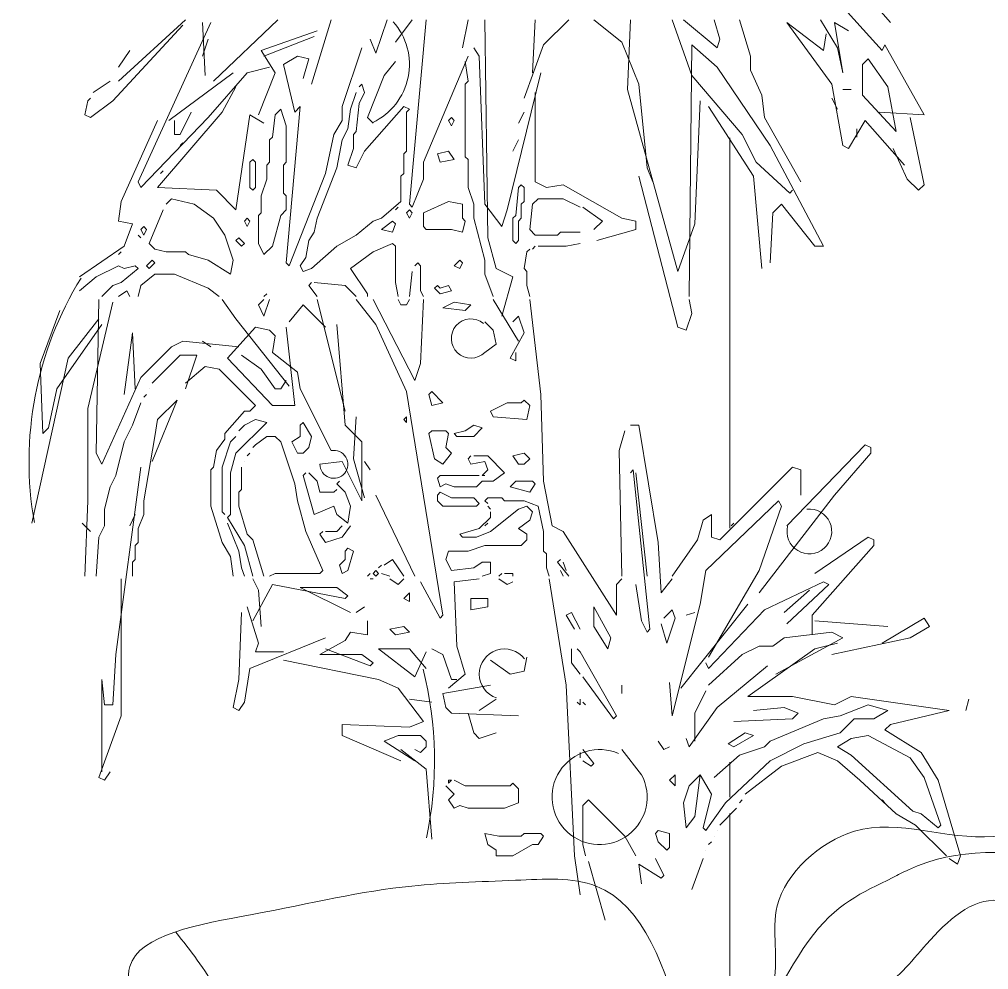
# Model space of a CAD drawing. Header units: metres. Extents: x -2 to 3328848, y -2 to 2725060.
# Drawn here: x 1663893.51 to 1663899.67, y 1363167.64 to 1363173.68 of the extents above; entities that cross this region are included whole.
import ezdxf

# ---------------------------------------------------------------- set-up
doc = ezdxf.new("R2010")
doc.units = ezdxf.units.M
doc.layers.get('0').update_dxf_attribs({"color": 253, "lineweight": 0})
doc.layers.add('8', color=253, linetype='Continuous', lineweight=0)
doc.layers.add('CYAN', color=253, linetype='Continuous', lineweight=0)

# ---------------------------------------------------------------- blocks, each defined once
blk = doc.blocks.new('A$C16C20323')
at = {"layer": '8'}
h = blk.add_hatch(dxfattribs=at)
h.set_pattern_fill('SWAMP', color=256, scale=10, angle=-25.01693, style=0)
h.set_pattern_definition([(205.017, (2187.62, -9811.43), (-208.1075, 145.6265), [31.75, -222.25]), (115.0169, (2173.24, -9818.15), (22.063, 253.0396), [15.875, -424.066]), (115.0169, (2169.64, -9819.83), (22.063, 253.0396), [12.7, -427.241]), (115.0169, (2176.83, -9816.47), (22.063, 253.0396), [12.7, -427.241]), (145.017, (2166.04, -9821.5), (22.0625, 253.0396), [10.16, -243.84]), (85.017, (2180.43, -9814.8), (230.17, 107.413), [10.16, -243.84])])
edge = h.paths.add_edge_path()
edge.add_spline(control_points=[(3949.4, 685.54), (3946.28, 686.68), (3943.15, 687.85), (3940.03, 689.03)], knot_values=[186.426901, 186.426901, 186.426901, 186.426901, 196.025939, 196.025939, 196.025939, 196.025939], degree=3, periodic=0)
edge.add_spline(control_points=[(3940.03, 689.03), (3922.48, 695.67), (3894.29, 707.06), (3866.72, 715.61), (3856.23, 718.86)], knot_values=[196.025939, 196.025939, 196.025939, 196.025939, 249.99819, 283.171243, 283.171243, 283.171243, 283.171243], degree=3, periodic=0)
edge.add_line((3856.23, 718.86), (3947.28, 969.25))
edge.add_spline(control_points=[(3947.28, 969.25), (3957.41, 965), (3984.03, 953.85), (4012.95, 944.47), (4030.67, 938.28)], knot_values=[196.025939, 196.025939, 196.025939, 196.025939, 229.198992, 283.171243, 283.171243, 283.171243, 283.171243], degree=3, periodic=0)
edge.add_spline(control_points=[(4030.67, 938.28), (4033.82, 937.18), (4036.96, 936.07), (4040.09, 934.94)], knot_values=[186.426901, 186.426901, 186.426901, 186.426901, 196.025939, 196.025939, 196.025939, 196.025939], degree=3, periodic=0)
edge.add_spline(control_points=[(4040.09, 934.94), (4075.75, 922.08), (4114.33, 904.91), (4139.31, 873.55), (4142.09, 869.71)], knot_values=[62.590189, 62.590189, 62.590189, 62.590189, 171.893266, 186.426901, 186.426901, 186.426901, 186.426901], degree=3, periodic=0)
edge.add_spline(control_points=[(4142.09, 869.71), (4145.32, 865.26), (4148.34, 860.58), (4151.22, 855.76)], knot_values=[45.709957, 45.709957, 45.709957, 45.709957, 62.590189, 62.590189, 62.590189, 62.590189], degree=3, periodic=0)
edge.add_spline(control_points=[(4151.22, 855.76), (4159, 842.68), (4165.68, 828.46), (4172.36, 814.24)], knot_values=[0, 0, 0, 0, 45.709957, 45.709957, 45.709957, 45.709957], degree=3, periodic=0)
edge.add_line((4172.36, 814.24), (4128.31, 693.09))
edge.add_spline(control_points=[(4128.31, 693.09), (4104.25, 681.94), (4046.11, 655), (3984.99, 672.49), (3949.4, 685.54)], knot_values=[0, 0, 0, 0, 77.123824, 186.426901, 186.426901, 186.426901, 186.426901], degree=3, periodic=0)
h = blk.add_hatch(dxfattribs=at)
h.set_pattern_fill('SWAMP', color=256, scale=10, angle=45, style=0)
h.set_pattern_definition([(237.018, (-6698.01, 415.2), (115.3844, -226.279), [31.75, -222.25]), (327.018, (-6706.66, 401.87), (253.6557, -13.2133), [15.875, -424.066]), (327.018, (-6708.82, 398.54), (253.6557, -13.2133), [12.7, -427.241]), (327.018, (-6704.5, 405.2), (253.6557, -13.2133), [12.7, -427.241]), (297.018, (-6710.98, 395.21), (253.6557, -13.2137), [10.16, -243.84]), (357.018, (-6702.34, 408.53), (138.2713, 213.0654), [10.16, -243.84])])
edge = h.paths.add_edge_path()
edge.add_spline(control_points=[(3941.82, 705.42), (3942.52, 702.16), (3943.24, 698.91), (3943.98, 695.65)], knot_values=[186.426901, 186.426901, 186.426901, 186.426901, 196.025939, 196.025939, 196.025939, 196.025939], degree=3, periodic=0)
edge.add_spline(control_points=[(3943.98, 695.65), (3948.12, 677.36), (3955.49, 647.86), (3960.14, 619.37), (3961.91, 608.52)], knot_values=[196.025939, 196.025939, 196.025939, 196.025939, 249.99819, 283.171243, 283.171243, 283.171243, 283.171243], degree=3, periodic=0)
edge.add_line((3961.91, 608.52), (4222.5, 664))
edge.add_spline(control_points=[(4222.5, 664), (4219.7, 674.62), (4212.34, 702.54), (4207.06, 732.48), (4203.39, 750.88)], knot_values=[196.025939, 196.025939, 196.025939, 196.025939, 229.198992, 283.171243, 283.171243, 283.171243, 283.171243], degree=3, periodic=0)
edge.add_spline(control_points=[(4203.39, 750.88), (4202.73, 754.15), (4202.07, 757.42), (4201.38, 760.68)], knot_values=[186.426901, 186.426901, 186.426901, 186.426901, 196.025939, 196.025939, 196.025939, 196.025939], degree=3, periodic=0)
edge.add_spline(control_points=[(4201.38, 760.68), (4193.59, 797.77), (4181.93, 838.36), (4154.34, 867.44), (4150.92, 870.73)], knot_values=[62.590189, 62.590189, 62.590189, 62.590189, 171.893266, 186.426901, 186.426901, 186.426901, 186.426901], degree=3, periodic=0)
edge.add_spline(control_points=[(4150.92, 870.73), (4146.95, 874.54), (4142.74, 878.18), (4138.36, 881.7)], knot_values=[45.709957, 45.709957, 45.709957, 45.709957, 62.590189, 62.590189, 62.590189, 62.590189], degree=3, periodic=0)
edge.add_spline(control_points=[(4138.36, 881.7), (4126.49, 891.21), (4113.33, 899.8), (4100.18, 908.39)], knot_values=[0, 0, 0, 0, 45.709957, 45.709957, 45.709957, 45.709957], degree=3, periodic=0)
edge.add_line((4100.18, 908.39), (3974.08, 881.55))
edge.add_spline(control_points=[(3974.08, 881.55), (3959.71, 859.27), (3924.97, 805.42), (3933.83, 742.47), (3941.82, 705.42)], knot_values=[0, 0, 0, 0, 77.123824, 186.426901, 186.426901, 186.426901, 186.426901], degree=3, periodic=0)
for p, q in [((4310.2, 1569.03), (4212.06, 1460.38)), ((4206.81, 1477.9), (4241.86, 1518.21)), ((4233.09, 1472.64), (4241.86, 1477.9)), ((4241.86, 1477.9), (4236.6, 1446.36)), ((4240.1, 1462.13), (4250.62, 1479.65)), ((4271.65, 1477.9), (4243.61, 1439.35)), ((4248.87, 1460.38), (4271.65, 1477.9)), ((4301.44, 1479.65), (4294.43, 1456.87)), ((4313.71, 1467.38), (4317.21, 1479.65)), ((4336.49, 1479.65), (4315.46, 1462.13)), ((4343.5, 1479.65), (4331.23, 1444.6)), ((4369.79, 1479.65), (4371.54, 1435.84)), ((4392.57, 1479.65), (4375.04, 1465.63)), ((4424.11, 1463.88), (4408.34, 1479.65)), ((4429.37, 1479.65), (4431.12, 1446.36)), ((4459.16, 1342.96), (4460.91, 1479.65)), ((4471.43, 1479.65), (4474.93, 1462.13)), ((4497.71, 1479.65), (4508.23, 1363.99)), ((4506.48, 1479.65), (4516.99, 1465.63)), ((4529.26, 1458.62), (4522.25, 1479.65)), ((4557.3, 1479.65), (4569.57, 1439.35)), ((4590.59, 1479.65), (4630.9, 1441.1)), ((4632.65, 1477.9), (4678.22, 1378.01)), ((4637.91, 1477.9), (4636.16, 1444.6)), ((4648.43, 1479.65), (4690.48, 1441.1)), ((4693.99, 1428.83), (4650.18, 1476.15)), ((4247.11, 1470.89), (4248.87, 1460.38)), ((4566.06, 1472.64), (4601.11, 1460.38)), ((4210.31, 1463.88), (4185.78, 1420.07)), ((4212.06, 1460.38), (4210.31, 1463.88)), ((4315.46, 1462.13), (4313.71, 1467.38)), ((4331.23, 1463.88), (4315.46, 1449.86)), ((4332.98, 1306.16), (4331.23, 1463.88)), ((4375.04, 1465.63), (4364.53, 1439.35)), ((4436.38, 1430.58), (4424.11, 1463.88)), ((4532.76, 1467.38), (4529.26, 1458.62)), ((4567.81, 1469.14), (4599.36, 1456.87)), ((4634.41, 1467.38), (4637.91, 1456.87)), ((4236.6, 1446.36), (4240.1, 1462.13)), ((4464.42, 1456.87), (4467.92, 1462.13)), ((4538.02, 1462.13), (4550.29, 1425.33)), ((4601.11, 1460.38), (4592.35, 1446.36)), ((4683.47, 1460.38), (4690.48, 1449.86)), ((4208.56, 1437.59), (4220.83, 1455.12)), ((4220.83, 1455.12), (4224.33, 1451.61)), ((4224.33, 1451.61), (4224.33, 1432.34)), ((4294.43, 1456.87), (4294.43, 1448.11)), ((4460.91, 1363.99), (4464.42, 1456.87)), ((4499.47, 1390.28), (4471.43, 1456.87)), ((4473.18, 1453.37), (4471.43, 1441.1)), ((4524, 1444.6), (4516.99, 1453.37)), ((4578.33, 1456.87), (4571.32, 1455.12)), ((4571.32, 1455.12), (4574.82, 1442.85)), ((4587.09, 1451.61), (4578.33, 1456.87)), ((4580.08, 1421.82), (4587.09, 1451.61)), ((4315.46, 1449.86), (4282.16, 1400.79)), ((4294.43, 1448.11), (4287.42, 1432.34)), ((4425.86, 1446.36), (4446.89, 1360.49)), ((4592.35, 1446.36), (4602.86, 1420.07)), ((4609.87, 1446.36), (4595.85, 1449.86)), ((4634.41, 1418.32), (4609.87, 1446.36)), ((4618.63, 1446.36), (4658.94, 1416.56)), ((4243.61, 1439.35), (4236.6, 1400.79)), ((4331.23, 1444.6), (4299.69, 1407.8)), ((4364.53, 1439.35), (4359.27, 1386.77)), ((4471.43, 1441.1), (4473.18, 1439.35)), ((4473.18, 1439.35), (4473.18, 1393.78)), ((4534.52, 1418.32), (4524, 1444.6)), ((4538.02, 1439.35), (4536.27, 1434.09)), ((4539.77, 1437.59), (4538.02, 1439.35)), ((4695.74, 1441.1), (4706.26, 1434.09)), ((4203.3, 1409.55), (4208.56, 1437.59)), ((4236.6, 1435.84), (4231.34, 1435.84)), ((4371.54, 1435.84), (4339.99, 1321.93)), ((4429.37, 1434.09), (4429.37, 1378.01)), ((4536.27, 1434.09), (4539.77, 1427.08)), ((4545.03, 1423.57), (4541.53, 1434.09)), ((4625.64, 1421.82), (4616.88, 1437.59)), ((4224.33, 1432.34), (4203.3, 1409.55)), ((4243.61, 1430.58), (4240.1, 1423.57)), ((4287.42, 1432.34), (4285.67, 1418.32)), ((4329.48, 1351.72), (4325.97, 1428.83)), ((4708.01, 1418.32), (4693.99, 1428.83)), ((4709.76, 1428.83), (4708.01, 1430.58)), ((4708.01, 1430.58), (4709.76, 1428.83)), ((4709.76, 1428.83), (4711.51, 1420.07)), ((4185.78, 1420.07), (4213.82, 1421.82)), ((4320.72, 1425.33), (4292.68, 1381.51)), ((4436.38, 1421.82), (4439.88, 1414.81)), ((4511.73, 1425.33), (4508.23, 1423.57)), ((4508.23, 1423.57), (4509.98, 1421.82)), ((4509.98, 1421.82), (4509.98, 1397.29)), ((4536.27, 1397.29), (4511.73, 1425.33)), ((4539.77, 1427.08), (4541.53, 1409.55)), ((4546.78, 1411.31), (4545.03, 1423.57)), ((4550.29, 1425.33), (4550.29, 1416.56)), ((4576.58, 1425.33), (4580.08, 1421.82)), ((4585.34, 1327.19), (4576.58, 1425.33)), ((4585.34, 1413.06), (4588.84, 1423.57)), ((4588.84, 1423.57), (4592.35, 1420.07)), ((4665.95, 1374.5), (4625.64, 1421.82)), ((4651.93, 1407.8), (4644.92, 1421.82)), ((4185.78, 1376.26), (4194.54, 1418.32)), ((4222.58, 1416.56), (4198.04, 1388.52)), ((4233.09, 1399.04), (4222.58, 1416.56)), ((4285.67, 1418.32), (4262.89, 1378.01)), ((4480.19, 1416.56), (4481.94, 1418.32)), ((4481.94, 1413.06), (4480.19, 1416.56)), ((4481.94, 1418.32), (4483.69, 1416.56)), ((4483.69, 1416.56), (4481.94, 1413.06)), ((4531.01, 1414.81), (4534.52, 1418.32)), ((4550.29, 1416.56), (4555.55, 1407.8)), ((4592.35, 1420.07), (4594.1, 1406.05)), ((4599.36, 1414.81), (4608.12, 1420.07)), ((4608.12, 1420.07), (4616.88, 1360.49)), ((4676.47, 1374.5), (4634.41, 1418.32)), ((4655.44, 1416.56), (4655.44, 1407.8)), ((4665.95, 1416.56), (4688.73, 1365.74)), ((4711.51, 1420.07), (4708.01, 1418.32)), ((4227.84, 1411.31), (4227.84, 1406.05)), ((4541.53, 1409.55), (4543.28, 1407.8)), ((4550.29, 1404.3), (4546.78, 1411.31)), ((4585.34, 1390.28), (4585.34, 1413.06)), ((4299.69, 1407.8), (4290.92, 1390.28)), ((4439.88, 1404.3), (4443.39, 1397.29)), ((4543.28, 1407.8), (4543.28, 1399.04)), ((4553.79, 1386.77), (4550.29, 1404.3)), ((4555.55, 1407.8), (4560.8, 1383.27)), ((4594.1, 1406.05), (4595.85, 1404.3)), ((4595.85, 1404.3), (4595.85, 1390.28)), ((4655.44, 1407.8), (4651.93, 1407.8)), ((4205.05, 1399.04), (4196.29, 1379.76)), ((4236.6, 1400.79), (4233.09, 1399.04)), ((4282.16, 1400.79), (4248.87, 1337.7)), ((4480.19, 1392.03), (4483.69, 1397.29)), ((4483.69, 1397.29), (4490.7, 1395.53)), ((4509.98, 1397.29), (4511.73, 1395.53)), ((4541.53, 1386.77), (4536.27, 1397.29)), ((4543.28, 1399.04), (4546.78, 1388.52)), ((4651.93, 1400.79), (4650.18, 1402.54)), ((4650.18, 1402.54), (4651.93, 1400.79)), ((4473.18, 1393.78), (4471.43, 1392.03)), ((4471.43, 1392.03), (4471.43, 1374.5)), ((4488.95, 1390.28), (4480.19, 1392.03)), ((4490.7, 1395.53), (4488.95, 1390.28)), ((4511.73, 1395.53), (4511.73, 1383.27)), ((4604.61, 1390.28), (4606.37, 1392.03)), ((4606.37, 1392.03), (4608.12, 1390.28)), ((4290.92, 1390.28), (4269.9, 1371)), ((4359.27, 1386.77), (4355.77, 1378.01)), ((4499.47, 1379.76), (4499.47, 1390.28)), ((4546.78, 1388.52), (4541.53, 1386.77)), ((4566.06, 1355.23), (4553.79, 1386.77)), ((4587.09, 1388.52), (4585.34, 1390.28)), ((4587.09, 1371), (4587.09, 1388.52)), ((4595.85, 1390.28), (4597.6, 1388.52)), ((4597.6, 1388.52), (4597.6, 1379.76)), ((4604.61, 1374.5), (4604.61, 1390.28)), ((4608.12, 1390.28), (4608.12, 1374.5)), ((4664.2, 1383.27), (4662.45, 1385.02)), ((4662.45, 1385.02), (4664.2, 1383.27)), ((4196.29, 1379.76), (4189.28, 1372.75)), ((4292.68, 1381.51), (4287.42, 1323.68)), ((4364.53, 1381.51), (4339.99, 1286.88)), ((4506.48, 1362.24), (4499.47, 1379.76)), ((4511.73, 1383.27), (4513.49, 1381.51)), ((4513.49, 1381.51), (4513.49, 1365.74)), ((4560.8, 1383.27), (4583.58, 1325.44)), ((4597.6, 1379.76), (4601.11, 1369.25)), ((4189.28, 1372.75), (4185.78, 1376.26)), ((4269.9, 1371), (4268.14, 1372.75)), ((4411.84, 1376.26), (4375.04, 1355.23)), ((4422.36, 1374.5), (4411.84, 1376.26)), ((4429.37, 1378.01), (4422.36, 1374.5)), ((4436.38, 1374.5), (4438.13, 1376.26)), ((4436.38, 1365.74), (4436.38, 1374.5)), ((4438.13, 1376.26), (4439.88, 1374.5)), ((4439.88, 1374.5), (4441.64, 1356.98)), ((4471.43, 1374.5), (4467.92, 1363.99)), ((4606.37, 1372.75), (4604.61, 1374.5)), ((4608.12, 1374.5), (4606.37, 1372.75)), ((4616.88, 1360.49), (4629.15, 1372.75)), ((4629.15, 1372.75), (4665.95, 1374.5)), ((4678.22, 1378.01), (4676.47, 1374.5)), ((4411.84, 1367.49), (4401.33, 1362.24)), ((4427.62, 1367.49), (4411.84, 1367.49)), ((4431.12, 1363.99), (4427.62, 1367.49)), ((4585.34, 1369.25), (4587.09, 1371)), ((4585.34, 1360.49), (4585.34, 1369.25)), ((4601.11, 1369.25), (4601.11, 1358.73)), ((4657.19, 1367.49), (4643.17, 1363.99)), ((4660.69, 1363.99), (4657.19, 1367.49)), ((4254.12, 1337.7), (4275.15, 1363.99)), ((4275.15, 1363.99), (4280.41, 1358.73)), ((4399.58, 1362.24), (4387.31, 1353.48)), ((4431.12, 1363.99), (4432.87, 1348.22)), ((4438.13, 1363.99), (4436.38, 1365.74)), ((4438.13, 1355.23), (4438.13, 1363.99)), ((4446.89, 1360.49), (4450.4, 1349.97)), ((4450.4, 1349.97), (4460.91, 1363.99)), ((4467.92, 1363.99), (4467.92, 1355.23)), ((4474.93, 1363.99), (4483.69, 1365.74)), ((4474.93, 1355.23), (4474.93, 1363.99)), ((4483.69, 1365.74), (4499.47, 1358.73)), ((4508.23, 1363.99), (4506.48, 1362.24)), ((4506.48, 1358.73), (4508.23, 1360.49)), ((4508.23, 1360.49), (4509.98, 1358.73)), ((4513.49, 1365.74), (4525.75, 1355.23)), ((4516.99, 1360.49), (4515.24, 1362.24)), ((4515.24, 1362.24), (4516.99, 1360.49)), ((4588.84, 1356.98), (4585.34, 1360.49)), ((4643.17, 1363.99), (4630.9, 1355.23)), ((4671.21, 1339.46), (4662.45, 1360.49)), ((4688.73, 1365.74), (4690.48, 1353.48)), ((4280.41, 1358.73), (4282.16, 1327.19)), ((4375.04, 1355.23), (4366.28, 1353.48)), ((4439.88, 1353.48), (4438.13, 1355.23)), ((4441.64, 1356.98), (4443.39, 1355.23)), ((4443.39, 1355.23), (4443.39, 1341.21)), ((4467.92, 1355.23), (4460.91, 1328.94)), ((4473.18, 1353.48), (4474.93, 1355.23)), ((4499.47, 1358.73), (4499.47, 1349.97)), ((4508.23, 1355.23), (4506.48, 1358.73)), ((4509.98, 1358.73), (4508.23, 1355.23)), ((4525.75, 1355.23), (4531.01, 1353.48)), ((4567.81, 1346.47), (4566.06, 1355.23)), ((4594.1, 1337.7), (4588.84, 1356.98)), ((4601.11, 1358.73), (4602.86, 1356.98)), ((4602.86, 1356.98), (4602.86, 1339.46)), ((4608.12, 1353.48), (4609.87, 1355.23)), ((4609.87, 1355.23), (4611.62, 1353.48)), ((4630.9, 1355.23), (4623.89, 1344.71)), ((4339.99, 1321.93), (4329.48, 1351.72)), ((4366.28, 1353.48), (4366.28, 1348.22)), ((4366.28, 1348.22), (4390.81, 1341.21)), ((4387.31, 1353.48), (4392.57, 1348.22)), ((4432.87, 1348.22), (4429.37, 1344.71)), ((4439.88, 1341.21), (4439.88, 1353.48)), ((4474.93, 1346.47), (4473.18, 1353.48)), ((4481.94, 1348.22), (4474.93, 1346.47)), ((4497.71, 1348.22), (4481.94, 1348.22)), ((4499.47, 1349.97), (4497.71, 1348.22)), ((4516.99, 1351.72), (4518.74, 1353.48)), ((4518.74, 1346.47), (4516.99, 1351.72)), ((4518.74, 1353.48), (4525.75, 1348.22)), ((4525.75, 1348.22), (4518.74, 1346.47)), ((4531.01, 1353.48), (4541.53, 1344.71)), ((4609.87, 1349.97), (4608.12, 1353.48)), ((4611.62, 1353.48), (4609.87, 1349.97)), ((4672.96, 1348.22), (4674.71, 1349.97)), ((4674.71, 1344.71), (4672.96, 1348.22)), ((4674.71, 1349.97), (4676.47, 1348.22)), ((4676.47, 1348.22), (4674.71, 1344.71)), ((4690.48, 1353.48), (4681.72, 1351.72)), ((4681.72, 1351.72), (4686.98, 1337.7)), ((4413.6, 1346.47), (4401.33, 1346.47)), ((4415.35, 1344.71), (4413.6, 1346.47)), ((4429.37, 1344.71), (4415.35, 1344.71)), ((4453.9, 1323.68), (4459.16, 1342.96)), ((4541.53, 1344.71), (4553.79, 1337.7)), ((4571.32, 1341.21), (4567.81, 1346.47)), ((4611.62, 1339.46), (4615.13, 1342.96)), ((4615.13, 1342.96), (4616.88, 1341.21)), ((4623.89, 1344.71), (4618.63, 1328.94)), ((4678.22, 1344.71), (4676.47, 1342.96)), ((4676.47, 1342.96), (4678.22, 1344.71)), ((4248.87, 1337.7), (4254.12, 1337.7)), ((4410.09, 1337.7), (4401.33, 1339.46)), ((4427.62, 1337.7), (4410.09, 1337.7)), ((4431.12, 1335.95), (4429.37, 1337.7)), ((4429.37, 1337.7), (4431.12, 1335.95)), ((4441.64, 1339.46), (4439.88, 1341.21)), ((4443.39, 1341.21), (4441.64, 1339.46)), ((4518.74, 1339.46), (4516.99, 1337.7)), ((4516.99, 1337.7), (4516.99, 1314.92)), ((4531.01, 1334.2), (4518.74, 1339.46)), ((4553.79, 1337.7), (4569.57, 1323.68)), ((4573.07, 1330.69), (4571.32, 1341.21)), ((4599.36, 1332.45), (4594.1, 1337.7)), ((4602.86, 1339.46), (4599.36, 1332.45)), ((4613.38, 1337.7), (4611.62, 1339.46)), ((4616.88, 1341.21), (4613.38, 1337.7)), ((4667.7, 1335.95), (4671.21, 1339.46)), ((4686.98, 1337.7), (4715.02, 1318.43)), ((4434.63, 1334.2), (4432.87, 1335.95)), ((4432.87, 1335.95), (4434.63, 1334.2)), ((4434.63, 1334.2), (4436.38, 1323.68)), ((4545.03, 1323.68), (4531.01, 1334.2)), ((4576.58, 1325.44), (4573.07, 1330.69)), ((4634.41, 1328.94), (4646.67, 1332.45)), ((4646.67, 1332.45), (4648.43, 1334.2)), ((4648.43, 1334.2), (4660.69, 1334.2)), ((4660.69, 1334.2), (4667.7, 1335.95)), ((4690.48, 1332.45), (4688.73, 1334.2)), ((4688.73, 1334.2), (4690.48, 1332.45)), ((4460.91, 1328.94), (4460.91, 1320.18)), ((4474.93, 1327.19), (4476.69, 1328.94)), ((4476.69, 1323.68), (4474.93, 1327.19)), ((4476.69, 1328.94), (4480.19, 1325.44)), ((4480.19, 1325.44), (4476.69, 1323.68)), ((4502.97, 1327.19), (4501.22, 1325.44)), ((4501.22, 1325.44), (4501.22, 1309.66)), ((4504.72, 1325.44), (4502.97, 1327.19)), ((4574.82, 1321.93), (4576.58, 1325.44)), ((4583.58, 1325.44), (4585.34, 1327.19)), ((4618.63, 1328.94), (4620.39, 1320.18)), ((4620.39, 1320.18), (4634.41, 1328.94)), ((4667.7, 1327.19), (4669.46, 1328.94)), ((4671.21, 1323.68), (4667.7, 1327.19)), ((4669.46, 1328.94), (4672.96, 1325.44)), ((4672.96, 1325.44), (4671.21, 1323.68)), ((4679.97, 1325.44), (4678.22, 1323.68)), ((4686.98, 1323.68), (4679.97, 1325.44)), ((4690.48, 1325.44), (4686.98, 1323.68)), ((4704.5, 1318.43), (4690.48, 1325.44)), ((4436.38, 1323.68), (4434.63, 1321.93)), ((4434.63, 1321.93), (4434.63, 1313.17)), ((4443.39, 1318.43), (4453.9, 1323.68)), ((4450.4, 1293.89), (4443.39, 1318.43)), ((4460.91, 1320.18), (4455.66, 1306.16)), ((4506.48, 1321.93), (4508.23, 1306.16)), ((4545.03, 1323.68), (4534.52, 1307.91)), ((4569.57, 1323.68), (4574.82, 1321.93)), ((4655.44, 1320.18), (4634.41, 1311.42)), ((4667.7, 1320.18), (4655.44, 1320.18)), ((4676.47, 1313.17), (4667.7, 1320.18)), ((4678.22, 1323.68), (4688.73, 1314.92)), ((4715.02, 1309.66), (4704.5, 1318.43)), ((4434.63, 1313.17), (4432.87, 1306.16)), ((4481.94, 1309.66), (4483.69, 1313.17)), ((4483.69, 1313.17), (4488.95, 1311.42)), ((4488.95, 1311.42), (4490.7, 1313.17)), ((4490.7, 1313.17), (4492.46, 1311.42)), ((4516.99, 1314.92), (4515.24, 1306.16)), ((4548.54, 1313.17), (4541.53, 1306.16)), ((4567.81, 1314.92), (4548.54, 1313.17)), ((4571.32, 1313.17), (4566.06, 1306.16)), ((4571.32, 1313.17), (4569.57, 1314.92)), ((4569.57, 1314.92), (4571.32, 1313.17)), ((4676.47, 1313.17), (4678.22, 1306.16)), ((4688.73, 1314.92), (4693.99, 1313.17)), ((4693.99, 1313.17), (4701, 1306.16)), ((4488.95, 1307.91), (4481.94, 1309.66)), ((4492.46, 1311.42), (4488.95, 1307.91)), ((4501.22, 1309.66), (4499.47, 1306.16)), ((4534.52, 1307.91), (4534.52, 1306.16)), ((4599.36, 1306.16), (4597.6, 1307.91)), ((4597.6, 1307.91), (4599.36, 1306.16)), ((4634.41, 1311.42), (4627.4, 1306.16)), ((4685.23, 1309.66), (4683.47, 1306.16)), ((4690.48, 1306.16), (4685.23, 1309.66)), ((4331.23, 1295.64), (4332.98, 1304.41)), ((4432.87, 1304.41), (4425.86, 1244.82)), ((4455.66, 1304.41), (4439.88, 1278.12)), ((4469.68, 1300.9), (4480.19, 1302.65)), ((4473.18, 1297.4), (4469.68, 1300.9)), ((4480.19, 1302.65), (4487.2, 1299.15)), ((4501.22, 1264.1), (4499.47, 1304.41)), ((4531.01, 1304.41), (4504.72, 1253.59)), ((4509.98, 1300.9), (4508.23, 1304.41)), ((4513.49, 1300.9), (4509.98, 1300.9)), ((4515.24, 1304.41), (4513.49, 1300.9)), ((4541.53, 1304.41), (4529.26, 1288.63)), ((4566.06, 1304.41), (4548.54, 1234.31)), ((4560.8, 1286.88), (4574.82, 1300.9)), ((4574.82, 1300.9), (4583.58, 1290.39)), ((4595.85, 1304.41), (4599.36, 1293.89)), ((4602.86, 1300.9), (4599.36, 1304.41)), ((4599.36, 1293.89), (4602.86, 1300.9)), ((4616.88, 1292.14), (4625.64, 1304.41)), ((4709.76, 1236.06), (4693.99, 1302.65)), ((4704.5, 1208.02), (4702.75, 1304.41)), ((4334.74, 1285.13), (4331.23, 1295.64)), ((4439.88, 1293.89), (4436.38, 1283.38)), ((4443.39, 1290.39), (4439.88, 1293.89)), ((4487.2, 1299.15), (4473.18, 1297.4)), ((4727.29, 1297.4), (4739.55, 1264.1)), ((4460.91, 1290.39), (4455.66, 1285.13)), ((4529.26, 1288.63), (4509.98, 1246.58)), ((4553.79, 1288.63), (4548.54, 1225.55)), ((4583.58, 1250.08), (4616.88, 1292.14)), ((4729.04, 1248.33), (4701, 1288.63)), ((4722.03, 1267.6), (4702.75, 1292.14)), ((4339.99, 1286.88), (4334.74, 1285.13)), ((4436.38, 1283.38), (4445.14, 1267.6)), ((4455.66, 1285.13), (4453.9, 1276.37)), ((4580.08, 1237.81), (4585.34, 1286.88)), ((4592.35, 1281.62), (4595.85, 1285.13)), ((4594.1, 1271.11), (4592.35, 1281.62)), ((4595.85, 1285.13), (4604.61, 1286.88)), ((4604.61, 1286.88), (4622.14, 1267.6)), ((4681.72, 1283.38), (4679.97, 1248.33)), ((4686.98, 1244.82), (4681.72, 1283.38)), ((4453.9, 1276.37), (4460.91, 1271.11)), ((4615.13, 1274.61), (4650.18, 1278.12)), ((4637.91, 1278.12), (4632.65, 1274.61)), ((4650.18, 1278.12), (4657.19, 1274.61)), ((4441.64, 1265.85), (4441.64, 1271.11)), ((4578.33, 1258.84), (4594.1, 1271.11)), ((4613.38, 1269.36), (4601.11, 1260.6)), ((4648.43, 1248.33), (4641.42, 1269.36)), ((4641.42, 1269.36), (4651.93, 1269.36)), ((4651.93, 1269.36), (4669.46, 1251.83)), ((4657.19, 1274.61), (4676.47, 1255.34)), ((4445.14, 1267.6), (4441.64, 1265.85)), ((4504.72, 1253.59), (4501.22, 1264.1)), ((4622.14, 1267.6), (4594.1, 1237.81)), ((4744.81, 1164.21), (4722.03, 1267.6)), ((4739.55, 1264.1), (4737.8, 1220.29)), ((4576.58, 1248.33), (4578.33, 1258.84)), ((4601.11, 1260.6), (4592.35, 1248.33)), ((4627.4, 1260.6), (4604.61, 1237.81)), ((4636.16, 1262.35), (4627.4, 1260.6)), ((4648.43, 1251.83), (4636.16, 1262.35)), ((4588.84, 1248.33), (4585.34, 1253.59)), ((4676.47, 1255.34), (4701, 1201.01)), ((4487.2, 1239.57), (4494.21, 1246.58)), ((4509.98, 1246.58), (4487.2, 1106.38)), ((4494.21, 1246.58), (4495.96, 1244.82)), ((4557.3, 1209.77), (4576.58, 1248.33)), ((4592.35, 1248.33), (4588.84, 1248.33)), ((4671.21, 1248.33), (4671.21, 1248.33)), ((4734.3, 1223.79), (4729.04, 1248.33)), ((4425.86, 1244.82), (4424.11, 1190.5)), ((4432.87, 1237.81), (4436.38, 1241.32)), ((4436.38, 1241.32), (4438.13, 1239.57)), ((4438.13, 1239.57), (4446.89, 1239.57)), ((4446.89, 1239.57), (4457.41, 1234.31)), ((4494.21, 1237.81), (4487.2, 1239.57)), ((4495.96, 1244.82), (4494.21, 1237.81)), ((4665.95, 1229.05), (4653.68, 1241.32)), ((4653.68, 1241.32), (4669.46, 1202.76)), ((4674.71, 1243.07), (4672.96, 1244.82)), ((4676.47, 1239.57), (4681.72, 1225.55)), ((4434.63, 1229.05), (4432.87, 1237.81)), ((4457.41, 1234.31), (4455.66, 1230.8)), ((4594.1, 1237.81), (4580.08, 1237.81)), ((4604.61, 1237.81), (4608.12, 1234.31)), ((4608.12, 1234.31), (4611.62, 1234.31)), ((4611.62, 1234.31), (4623.89, 1220.29)), ((4709.76, 1178.23), (4709.76, 1236.06)), ((4455.66, 1230.8), (4434.63, 1229.05)), ((4509.98, 1227.3), (4509.98, 1230.8)), ((4509.98, 1230.8), (4511.73, 1229.05)), ((4511.73, 1229.05), (4509.98, 1227.3)), ((4541.53, 1230.8), (4543.28, 1204.52)), ((4569.57, 1218.54), (4574.82, 1227.3)), ((4574.82, 1227.3), (4576.58, 1225.55)), ((4604.61, 1229.05), (4597.6, 1227.3)), ((4597.6, 1227.3), (4616.88, 1208.02)), ((4611.62, 1225.55), (4604.61, 1229.05)), ((4667.7, 1218.54), (4665.95, 1229.05)), ((4364.53, 1225.55), (4352.26, 1151.94)), ((4369.79, 1225.55), (4364.53, 1225.55)), ((4376.8, 1209.77), (4373.29, 1222.04)), ((4462.67, 1223.79), (4467.92, 1225.55)), ((4467.92, 1218.54), (4462.67, 1223.79)), ((4467.92, 1225.55), (4473.18, 1222.04)), ((4473.18, 1222.04), (4480.19, 1220.29)), ((4483.69, 1220.29), (4485.45, 1222.04)), ((4485.45, 1222.04), (4494.21, 1222.04)), ((4494.21, 1222.04), (4495.96, 1220.29)), ((4548.54, 1225.55), (4538.02, 1215.03)), ((4576.58, 1225.55), (4576.58, 1218.54)), ((4615.13, 1222.04), (4611.62, 1225.55)), ((4681.72, 1225.55), (4686.98, 1215.03)), ((4737.8, 1220.29), (4734.3, 1223.79)), ((4478.44, 1218.54), (4467.92, 1218.54)), ((4480.19, 1220.29), (4478.44, 1218.54)), ((4485.45, 1211.53), (4483.69, 1220.29)), ((4495.96, 1220.29), (4492.46, 1204.52)), ((4538.02, 1215.03), (4538.02, 1178.23)), ((4571.32, 1211.53), (4569.57, 1218.54)), ((4576.58, 1218.54), (4581.83, 1215.03)), ((4581.83, 1215.03), (4578.33, 1208.02)), ((4588.84, 1215.03), (4580.08, 1188.74)), ((4592.35, 1218.54), (4588.84, 1215.03)), ((4597.6, 1218.54), (4592.35, 1218.54)), ((4604.61, 1213.28), (4597.6, 1218.54)), ((4620.39, 1215.03), (4616.88, 1218.54)), ((4620.39, 1215.03), (4625.64, 1199.26)), ((4623.89, 1220.29), (4623.89, 1216.78)), ((4623.89, 1216.78), (4629.15, 1209.77)), ((4674.71, 1178.23), (4667.7, 1218.54)), ((4686.98, 1215.03), (4692.24, 1194)), ((4219.07, 1211.53), (4222.58, 1213.28)), ((4219.07, 1208.02), (4219.07, 1211.53)), ((4222.58, 1213.28), (4271.65, 1162.46)), ((4375.04, 1130.91), (4376.8, 1209.77)), ((4481.94, 1208.02), (4485.45, 1211.53)), ((4574.82, 1208.02), (4571.32, 1211.53)), ((4606.37, 1211.53), (4604.61, 1213.28)), ((4629.15, 1209.77), (4630.9, 1199.26)), ((4241.86, 1181.73), (4219.07, 1208.02)), ((4432.87, 1204.52), (4436.38, 1208.02)), ((4436.38, 1201.01), (4432.87, 1204.52)), ((4436.38, 1208.02), (4443.39, 1206.27)), ((4443.39, 1206.27), (4439.88, 1201.01)), ((4459.16, 1206.27), (4448.65, 1195.75)), ((4467.92, 1206.27), (4459.16, 1206.27)), ((4460.91, 1202.76), (4459.16, 1197.51)), ((4469.68, 1201.01), (4460.91, 1202.76)), ((4471.43, 1204.52), (4469.68, 1206.27)), ((4469.68, 1206.27), (4471.43, 1204.52)), ((4471.43, 1204.52), (4469.68, 1201.01)), ((4487.2, 1201.01), (4481.94, 1208.02)), ((4492.46, 1204.52), (4487.2, 1201.01)), ((4536.27, 1202.76), (4532.76, 1197.51)), ((4543.28, 1204.52), (4536.27, 1179.98)), ((4538.02, 1178.23), (4550.29, 1202.76)), ((4550.29, 1202.76), (4564.31, 1201.01)), ((4578.33, 1208.02), (4574.82, 1208.02)), ((4609.87, 1206.27), (4608.12, 1208.02)), ((4611.62, 1202.76), (4611.62, 1202.76)), ((4616.88, 1208.02), (4620.39, 1195.75)), ((4701, 1201.01), (4704.5, 1208.02)), ((4268.14, 1199.26), (4262.89, 1197.51)), ((4262.89, 1197.51), (4262.89, 1181.73)), ((4313.71, 1153.7), (4268.14, 1199.26)), ((4368.03, 1197.51), (4357.52, 1097.62)), ((4369.79, 1195.75), (4368.03, 1197.51)), ((4439.88, 1201.01), (4436.38, 1201.01)), ((4459.16, 1197.51), (4462.67, 1194)), ((4613.38, 1199.26), (4613.38, 1185.24)), ((4625.64, 1199.26), (4625.64, 1171.22)), ((4630.9, 1199.26), (4632.65, 1197.51)), ((4632.65, 1197.51), (4632.65, 1174.72)), ((4676.47, 1199.26), (4692.24, 1081.84)), ((4366.28, 1195.75), (4359.27, 1130.91)), ((4424.11, 1190.5), (4418.85, 1162.46)), ((4429.37, 1188.74), (4431.12, 1190.5)), ((4431.12, 1190.5), (4441.64, 1190.5)), ((4441.64, 1190.5), (4445.14, 1186.99)), ((4448.65, 1195.75), (4455.66, 1190.5)), ((4455.66, 1190.5), (4462.67, 1190.5)), ((4462.67, 1194), (4460.91, 1194)), ((4462.67, 1190.5), (4466.17, 1186.99)), ((4488.95, 1194), (4464.42, 1194)), ((4490.7, 1192.25), (4488.95, 1194)), ((4488.95, 1186.99), (4490.7, 1192.25)), ((4553.79, 1188.74), (4552.04, 1190.5)), ((4566.06, 1190.5), (4564.31, 1183.49)), ((4571.32, 1195.75), (4566.06, 1190.5)), ((4574.82, 1194), (4567.81, 1169.47)), ((4574.82, 1194), (4573.07, 1195.75)), ((4573.07, 1195.75), (4574.82, 1194)), ((4620.39, 1195.75), (4620.39, 1169.47)), ((4692.24, 1194), (4695.74, 1186.99)), ((4432.87, 1183.49), (4429.37, 1188.74)), ((4445.14, 1186.99), (4432.87, 1183.49)), ((4466.17, 1186.99), (4480.19, 1186.99)), ((4480.19, 1186.99), (4485.45, 1188.74)), ((4485.45, 1188.74), (4488.95, 1186.99)), ((4548.54, 1183.49), (4553.79, 1188.74)), ((4555.55, 1183.49), (4553.79, 1185.24)), ((4580.08, 1188.74), (4578.33, 1178.23)), ((4613.38, 1185.24), (4615.13, 1183.49)), ((4695.74, 1186.99), (4699.25, 1172.97)), ((4289.17, 1120.4), (4241.86, 1181.73)), ((4275.15, 1174.72), (4276.91, 1178.23)), ((4276.91, 1178.23), (4322.47, 1134.42)), ((4436.38, 1178.23), (4427.62, 1174.72)), ((4448.65, 1178.23), (4436.38, 1178.23)), ((4450.4, 1179.98), (4448.65, 1178.23)), ((4459.16, 1179.98), (4450.4, 1179.98)), ((4460.91, 1178.23), (4459.16, 1179.98)), ((4460.91, 1178.23), (4459.16, 1176.48)), ((4459.16, 1176.48), (4460.91, 1178.23)), ((4464.42, 1176.48), (4467.92, 1179.98)), ((4467.92, 1179.98), (4481.94, 1179.98)), ((4481.94, 1179.98), (4488.95, 1183.49)), ((4490.7, 1178.23), (4487.2, 1174.72)), ((4488.95, 1183.49), (4490.7, 1181.73)), ((4490.7, 1181.73), (4490.7, 1178.23)), ((4529.26, 1181.73), (4504.72, 1130.91)), ((4545.03, 1174.72), (4548.54, 1183.49)), ((4564.31, 1183.49), (4555.55, 1183.49)), ((4578.33, 1178.23), (4573.07, 1158.95)), ((4615.13, 1183.49), (4615.13, 1174.72)), ((4674.71, 1178.23), (4674.71, 1169.47)), ((4711.51, 1130.91), (4709.76, 1178.23)), ((4289.17, 1134.42), (4275.15, 1174.72)), ((4427.62, 1174.72), (4424.11, 1158.95)), ((4434.63, 1174.72), (4431.12, 1171.22)), ((4439.88, 1172.97), (4434.63, 1174.72)), ((4457.41, 1158.95), (4439.88, 1172.97)), ((4459.16, 1174.72), (4457.41, 1172.97)), ((4457.41, 1172.97), (4459.16, 1174.72)), ((4466.17, 1174.72), (4464.42, 1176.48)), ((4487.2, 1174.72), (4466.17, 1174.72)), ((4546.78, 1164.21), (4545.03, 1174.72)), ((4555.55, 1174.72), (4553.79, 1169.47)), ((4567.81, 1169.47), (4555.55, 1174.72)), ((4615.13, 1174.72), (4609.87, 1157.2)), ((4632.65, 1174.72), (4625.64, 1151.94)), ((4699.25, 1172.97), (4699.25, 1162.46)), ((4324.22, 1165.96), (4318.96, 1169.47)), ((4318.96, 1169.47), (4318.96, 1155.45)), ((4431.12, 1171.22), (4432.87, 1165.96)), ((4457.41, 1171.22), (4457.41, 1167.71)), ((4457.41, 1167.71), (4464.42, 1160.71)), ((4553.79, 1169.47), (4546.78, 1164.21)), ((4622.14, 1167.71), (4611.62, 1150.19)), ((4620.39, 1169.47), (4622.14, 1167.71)), ((4625.64, 1171.22), (4623.89, 1169.47)), ((4674.71, 1169.47), (4678.22, 1160.71)), ((4679.97, 1169.47), (4683.47, 1162.46)), ((4306.7, 1162.46), (4304.94, 1164.21)), ((4304.94, 1164.21), (4304.94, 1164.21)), ((4327.73, 1153.7), (4324.22, 1165.96)), ((4418.85, 1162.46), (4411.84, 1158.95)), ((4432.87, 1165.96), (4439.88, 1160.71)), ((4439.88, 1160.71), (4434.63, 1157.2)), ((4460.91, 1162.46), (4459.16, 1164.21)), ((4459.16, 1164.21), (4460.91, 1162.46)), ((4464.42, 1160.71), (4476.69, 1157.2)), ((4550.29, 1155.45), (4545.03, 1162.46)), ((4553.79, 1158.95), (4550.29, 1162.46)), ((4622.14, 1164.21), (4615.13, 1146.69)), ((4678.22, 1160.71), (4678.22, 1151.94)), ((4699.25, 1162.46), (4702.75, 1155.45)), ((4713.27, 1164.21), (4708.01, 1158.95)), ((4220.83, 1155.45), (4217.32, 1153.7)), ((4254.12, 1132.67), (4220.83, 1155.45)), ((4318.96, 1155.45), (4313.71, 1153.7)), ((4411.84, 1158.95), (4378.55, 1106.38)), ((4424.11, 1158.95), (4424.11, 1146.69)), ((4434.63, 1157.2), (4434.63, 1153.7)), ((4466.17, 1155.45), (4457.41, 1158.95)), ((4474.93, 1155.45), (4466.17, 1155.45)), ((4476.69, 1157.2), (4474.93, 1155.45)), ((4560.8, 1151.94), (4550.29, 1155.45)), ((4560.8, 1158.95), (4553.79, 1158.95)), ((4564.31, 1157.2), (4560.8, 1151.94)), ((4573.07, 1158.95), (4562.56, 1134.42)), ((4564.31, 1157.2), (4562.56, 1158.95)), ((4562.56, 1158.95), (4564.31, 1157.2)), ((4609.87, 1157.2), (4606.37, 1153.7)), ((4702.75, 1155.45), (4704.5, 1130.91)), ((4217.32, 1153.7), (4217.32, 1150.19)), ((4217.32, 1150.19), (4255.88, 1106.38)), ((4343.5, 1130.91), (4327.73, 1153.7)), ((4352.26, 1151.94), (4350.51, 1120.4)), ((4434.63, 1153.7), (4438.13, 1150.19)), ((4438.13, 1150.19), (4460.91, 1150.19)), ((4460.91, 1150.19), (4471.43, 1146.69)), ((4543.28, 1146.69), (4546.78, 1148.44)), ((4546.78, 1148.44), (4548.54, 1146.69)), ((4606.37, 1153.7), (4599.36, 1130.91)), ((4611.62, 1150.19), (4606.37, 1130.91)), ((4625.64, 1151.94), (4620.39, 1143.18)), ((4678.22, 1151.94), (4679.97, 1150.19)), ((4679.97, 1150.19), (4679.97, 1141.43)), ((4424.11, 1146.69), (4422.36, 1144.93)), ((4422.36, 1144.93), (4422.36, 1136.17)), ((4471.43, 1146.69), (4483.69, 1146.69)), ((4483.69, 1146.69), (4485.45, 1141.43)), ((4546.78, 1134.42), (4543.28, 1146.69)), ((4548.54, 1146.69), (4548.54, 1141.43)), ((4615.13, 1146.69), (4613.38, 1136.17)), ((4620.39, 1143.18), (4618.63, 1130.91)), ((4415.35, 1139.68), (4408.34, 1130.91)), ((4411.84, 1139.68), (4410.09, 1134.42)), ((4415.35, 1139.68), (4413.6, 1141.43)), ((4413.6, 1141.43), (4415.35, 1139.68)), ((4422.36, 1136.17), (4420.61, 1130.91)), ((4462.67, 1139.68), (4457.41, 1139.68)), ((4457.41, 1139.68), (4457.41, 1132.67)), ((4467.92, 1136.17), (4462.67, 1139.68)), ((4481.94, 1134.42), (4467.92, 1136.17)), ((4485.45, 1141.43), (4481.94, 1134.42)), ((4518.74, 1141.43), (4511.73, 1130.91)), ((4524, 1137.92), (4518.74, 1141.43)), ((4527.51, 1136.17), (4525.75, 1137.92)), ((4525.75, 1137.92), (4527.51, 1136.17)), ((4548.54, 1141.43), (4552.04, 1137.92)), ((4552.04, 1137.92), (4550.29, 1132.67)), ((4613.38, 1136.17), (4611.62, 1130.91)), ((4679.97, 1141.43), (4681.72, 1139.68)), ((4681.72, 1139.68), (4681.72, 1130.91)), ((4320.72, 1080.09), (4289.17, 1134.42)), ((4322.47, 1134.42), (4325.97, 1113.39)), ((4413.6, 1134.42), (4411.84, 1130.91)), ((4443.39, 1132.67), (4443.39, 1130.91)), ((4448.65, 1132.67), (4443.39, 1132.67)), ((4452.15, 1130.91), (4450.4, 1132.67)), ((4450.4, 1132.67), (4452.15, 1130.91)), ((4457.41, 1132.67), (4462.67, 1130.91)), ((4525.75, 1132.67), (4520.5, 1130.91)), ((4527.51, 1132.67), (4529.26, 1134.42)), ((4529.26, 1130.91), (4527.51, 1132.67)), ((4529.26, 1134.42), (4531.01, 1132.67)), ((4531.01, 1132.67), (4529.26, 1130.91)), ((4534.52, 1130.91), (4532.76, 1132.67)), ((4532.76, 1132.67), (4534.52, 1130.91)), ((4550.29, 1132.67), (4546.78, 1134.42)), ((4562.56, 1134.42), (4564.31, 1132.67)), ((4564.31, 1132.67), (4592.35, 1132.67)), ((4592.35, 1132.67), (4595.85, 1130.91)), ((4245.36, 1125.66), (4248.87, 1127.41)), ((4271.65, 1101.12), (4245.36, 1125.66)), ((4248.87, 1127.41), (4285.67, 1109.88)), ((4350.51, 1120.4), (4343.5, 1129.16)), ((4362.78, 1102.87), (4366.28, 1125.66)), ((4378.55, 1125.66), (4375.04, 1129.16)), ((4378.55, 1106.38), (4378.55, 1125.66)), ((4420.61, 1129.16), (4410.09, 1062.57)), ((4446.89, 1125.66), (4443.39, 1127.41)), ((4452.15, 1129.16), (4446.89, 1125.66)), ((4464.42, 1129.16), (4480.19, 1127.41)), ((4480.19, 1127.41), (4478.44, 1087.1)), ((4488.95, 1104.63), (4501.22, 1127.41)), ((4515.24, 1125.66), (4511.73, 1129.16)), ((4520.5, 1129.16), (4515.24, 1125.66)), ((4532.76, 1129.16), (4531.01, 1129.16)), ((4531.01, 1129.16), (4531.01, 1129.16)), ((4576.58, 1123.9), (4545.03, 1108.13)), ((4546.78, 1118.65), (4553.79, 1123.9)), ((4594.1, 1125.66), (4548.54, 1116.89)), ((4553.79, 1123.9), (4576.58, 1123.9)), ((4606.37, 1102.87), (4594.1, 1125.66)), ((4606.37, 1129.16), (4602.86, 1122.15)), ((4688.73, 1043.29), (4688.73, 1129.16)), ((4257.63, 1122.15), (4273.4, 1108.13)), ((4508.23, 1115.14), (4508.23, 1120.4)), ((4508.23, 1120.4), (4511.73, 1116.89)), ((4548.54, 1116.89), (4546.78, 1118.65)), ((4602.86, 1122.15), (4601.11, 1099.37)), ((4296.18, 1113.39), (4338.24, 1060.82)), ((4325.97, 1113.39), (4343.5, 1043.29)), ((4382.05, 1092.36), (4392.57, 1111.64)), ((4392.57, 1111.64), (4392.57, 1099.37)), ((4459.16, 1111.64), (4459.16, 1116.89)), ((4459.16, 1116.89), (4469.68, 1116.89)), ((4469.68, 1109.88), (4459.16, 1111.64)), ((4469.68, 1116.89), (4469.68, 1109.88)), ((4511.73, 1116.89), (4508.23, 1115.14)), ((4536.27, 1111.64), (4541.53, 1108.13)), ((4609.87, 1111.64), (4602.86, 1088.85)), ((4255.88, 1106.38), (4255.88, 1094.11)), ((4285.67, 1109.88), (4320.72, 1073.08)), ((4329.48, 1108.13), (4334.74, 1106.38)), ((4343.5, 1109.88), (4341.75, 1104.63)), ((4348.76, 1104.63), (4343.5, 1109.88)), ((4401.33, 1097.62), (4406.59, 1108.13)), ((4410.09, 1106.38), (4404.83, 1097.62)), ((4406.59, 1108.13), (4410.09, 1106.38)), ((4487.2, 1106.38), (4488.95, 1104.63)), ((4613.38, 1108.13), (4615.13, 1066.07)), ((4185.78, 1104.63), (4182.27, 1099.37)), ((4182.27, 1099.37), (4194.54, 1092.36)), ((4212.06, 1088.85), (4185.78, 1104.63)), ((4254.12, 1102.87), (4208.56, 1099.37)), ((4341.75, 1104.63), (4347, 1088.85)), ((4347, 1088.85), (4350.51, 1101.12)), ((4359.27, 1095.86), (4362.78, 1102.87)), ((4392.57, 1099.37), (4383.8, 1085.35)), ((4508.23, 1095.86), (4511.73, 1099.37)), ((4511.73, 1099.37), (4520.5, 1097.62)), ((4534.52, 1102.87), (4534.52, 1094.11)), ((4236.6, 1092.36), (4243.61, 1095.86)), ((4243.61, 1095.86), (4273.4, 1092.36)), ((4357.52, 1097.62), (4359.27, 1095.86)), ((4516.99, 1094.11), (4508.23, 1095.86)), ((4520.5, 1097.62), (4516.99, 1094.11)), ((4534.52, 1094.11), (4545.03, 1095.86)), ((4545.03, 1095.86), (4548.54, 1090.61)), ((4194.54, 1092.36), (4243.61, 1081.84)), ((4278.66, 1069.58), (4236.6, 1092.36)), ((4240.1, 1088.85), (4254.12, 1085.35)), ((4273.4, 1092.36), (4280.41, 1087.1)), ((4280.41, 1087.1), (4289.17, 1087.1)), ((4289.17, 1087.1), (4299.69, 1081.84)), ((4383.8, 1085.35), (4382.05, 1092.36)), ((4478.44, 1087.1), (4473.18, 1069.58)), ((4548.54, 1090.61), (4564.31, 1081.84)), ((4608.12, 1073.08), (4560.8, 1092.36)), ((4602.86, 1088.85), (4604.61, 1083.6)), ((4254.12, 1085.35), (4296.18, 1055.56)), ((4299.69, 1081.84), (4320.72, 1062.57)), ((4401.33, 1083.6), (4378.55, 1043.29)), ((4403.08, 1085.35), (4401.33, 1083.6)), ((4406.59, 1076.59), (4406.59, 1085.35)), ((4487.2, 1081.84), (4481.94, 1066.07)), ((4494.21, 1085.35), (4487.2, 1081.84)), ((4508.23, 1085.35), (4497.71, 1073.08)), ((4497.71, 1083.6), (4504.72, 1067.82)), ((4504.72, 1067.82), (4527.51, 1085.35)), ((4527.51, 1085.35), (4508.23, 1085.35)), ((4538.02, 1081.84), (4531.01, 1076.59)), ((4532.76, 1074.83), (4560.8, 1085.35)), ((4564.31, 1081.84), (4538.02, 1081.84)), ((4604.61, 1083.6), (4587.09, 1083.6)), ((4692.24, 1081.84), (4693.99, 1050.3)), ((4320.72, 1073.08), (4322.47, 1076.59)), ((4401.33, 1069.58), (4406.59, 1076.59)), ((4436.38, 1071.33), (4434.63, 1080.09)), ((4457.41, 1078.34), (4445.14, 1069.58)), ((4587.09, 1078.34), (4527.51, 1066.07)), ((4531.01, 1076.59), (4532.76, 1074.83)), ((4283.91, 1074.83), (4315.46, 1048.55)), ((4445.14, 1069.58), (4436.38, 1071.33)), ((4473.18, 1069.58), (4483.69, 1060.82)), ((4611.62, 1052.05), (4608.12, 1073.08)), ((4343.5, 1043.29), (4345.25, 1064.32)), ((4380.3, 1041.54), (4399.58, 1067.82)), ((4481.94, 1066.07), (4478.44, 1066.07)), ((4527.51, 1066.07), (4515.24, 1060.82)), ((4615.13, 1066.07), (4618.63, 1048.55)), ((4699.25, 1050.3), (4701, 1066.07)), ((4701, 1066.07), (4701, 1008.24)), ((4329.48, 1045.04), (4322.47, 1059.06)), ((4375.04, 1057.31), (4375.04, 1062.57)), ((4375.04, 1062.57), (4375.04, 1057.31)), ((4410.09, 1062.57), (4404.83, 955.67)), ((4487.2, 1057.31), (4457.41, 1062.57)), ((4485.45, 1048.55), (4487.2, 1057.31)), ((4515.24, 1060.82), (4499.47, 1039.79)), ((4157.74, 1053.81), (4159.49, 1046.8)), ((4231.34, 1055.56), (4170.01, 1046.8)), ((4241.86, 1050.3), (4231.34, 1055.56)), ((4268.14, 1055.56), (4241.86, 1050.3)), ((4296.18, 1055.56), (4268.14, 1055.56)), ((4399.58, 1052.05), (4397.82, 1050.3)), ((4401.33, 1053.81), (4401.33, 1050.3)), ((4401.33, 1050.3), (4403.08, 1052.05)), ((4453.9, 1053.81), (4464.42, 1046.8)), ((4508.23, 1053.81), (4494.21, 1052.05)), ((4615.13, 1046.8), (4611.62, 1052.05)), ((4170.01, 1046.8), (4206.81, 1038.03)), ((4208.56, 1046.8), (4220.83, 1050.3)), ((4217.32, 1041.54), (4208.56, 1046.8)), ((4220.83, 1050.3), (4238.35, 1043.29)), ((4264.64, 1045.04), (4273.4, 1048.55)), ((4268.14, 1041.54), (4264.64, 1045.04)), ((4273.4, 1048.55), (4292.68, 1046.8)), ((4315.46, 1048.55), (4332.98, 1024.01)), ((4329.48, 1027.52), (4329.48, 1045.04)), ((4397.82, 1050.3), (4397.82, 1050.3)), ((4439.88, 1043.29), (4481.94, 1045.04)), ((4471.43, 1045.04), (4467.92, 1032.78)), ((4481.94, 1045.04), (4485.45, 1048.55)), ((4618.63, 1048.55), (4615.13, 1046.8)), ((4693.99, 1050.3), (4699.25, 1050.3)), ((4229.59, 1041.54), (4217.32, 1041.54)), ((4238.35, 1032.78), (4229.59, 1041.54)), ((4238.35, 1043.29), (4248.87, 1041.54)), ((4248.87, 1041.54), (4282.16, 1027.52)), ((4304.94, 1039.79), (4268.14, 1041.54)), ((4378.55, 1043.29), (4380.3, 1041.54)), ((4499.47, 1039.79), (4508.23, 1036.28)), ((4702.75, 1004.74), (4688.73, 1043.29)), ((4210.31, 1034.53), (4187.53, 1020.51)), ((4206.81, 1038.03), (4210.31, 1034.53)), ((4261.13, 1025.77), (4238.35, 1032.78)), ((4292.68, 1031.02), (4297.93, 1032.78)), ((4297.93, 1032.78), (4308.45, 1025.77)), ((4464.42, 1029.27), (4453.9, 1032.78)), ((4467.92, 1032.78), (4464.42, 1029.27)), ((4508.23, 1036.28), (4550.29, 1038.03)), ((4550.29, 1038.03), (4550.29, 1031.02)), ((4194.54, 1017), (4220.83, 1031.02)), ((4220.83, 1031.02), (4231.34, 1029.27)), ((4231.34, 1029.27), (4240.1, 1024.01)), ((4282.16, 1027.52), (4285.67, 1024.01)), ((4304.94, 1024.01), (4292.68, 1031.02)), ((4332.98, 1024.01), (4334.74, 1029.27)), ((4348.76, 1022.26), (4352.26, 1027.52)), ((4497.71, 1027.52), (4501.22, 1031.02)), ((4497.71, 1024.01), (4497.71, 1027.52)), ((4501.22, 1031.02), (4515.24, 1031.02)), ((4524, 1027.52), (4504.72, 1015.25)), ((4550.29, 1031.02), (4513.49, 1015.25)), ((4515.24, 1031.02), (4524, 1027.52)), ((4187.53, 1020.51), (4177.02, 1002.98)), ((4240.1, 1024.01), (4231.34, 1018.76)), ((4252.37, 1020.51), (4240.1, 1015.25)), ((4275.15, 1011.75), (4252.37, 1020.51)), ((4282.16, 1015.25), (4261.13, 1025.77)), ((4285.67, 1024.01), (4301.44, 1018.76)), ((4308.45, 1025.77), (4304.94, 1024.01)), ((4345.25, 1024.01), (4348.76, 1022.26)), ((4362.78, 1006.49), (4375.04, 1022.26)), ((4399.58, 1022.26), (4392.57, 1013.5)), ((4401.33, 1020.51), (4401.33, 1017)), ((4501.22, 1020.51), (4497.71, 1024.01)), ((4497.71, 1009.99), (4513.49, 1022.26)), ((4504.72, 1022.26), (4501.22, 1020.51)), ((4185.78, 1004.74), (4194.54, 1017)), ((4231.34, 1018.76), (4192.79, 983.71)), ((4240.1, 1015.25), (4226.08, 1002.98)), ((4310.2, 988.96), (4282.16, 1015.25)), ((4301.44, 1018.76), (4317.21, 1004.74)), ((4394.32, 1011.75), (4399.58, 1015.25)), ((4297.93, 994.22), (4275.15, 1011.75)), ((4392.57, 1013.5), (4394.32, 1011.75)), ((4494.21, 966.18), (4497.71, 1009.99)), ((4695.74, 1008.24), (4699.25, 1002.98)), ((4177.02, 1002.98), (4163, 955.67)), ((4175.26, 974.94), (4185.78, 1004.74)), ((4226.08, 1002.98), (4203.3, 981.95)), ((4325.97, 1006.49), (4318.96, 994.22)), ((4332.98, 999.48), (4325.97, 1006.49)), ((4325.97, 1006.49), (4329.48, 980.2)), ((4341.75, 999.48), (4341.75, 1006.49)), ((4341.75, 1006.49), (4345.25, 1002.98)), ((4345.25, 1002.98), (4341.75, 999.48)), ((4480.19, 1002.98), (4473.18, 999.48)), ((4483.69, 1001.23), (4481.94, 1002.98)), ((4481.94, 1002.98), (4483.69, 1002.98)), ((4483.69, 1002.98), (4483.69, 1001.23)), ((4699.25, 1002.98), (4702.75, 1004.74)), ((4336.49, 988.96), (4332.98, 999.48)), ((4443.39, 1001.23), (4439.88, 997.73)), ((4439.88, 997.73), (4439.88, 988.96)), ((4445.14, 999.48), (4443.39, 1001.23)), ((4473.18, 999.48), (4445.14, 999.48)), ((4480.19, 994.22), (4485.45, 999.48)), ((4212.06, 990.72), (4210.31, 988.96)), ((4210.31, 988.96), (4212.06, 990.72)), ((4301.44, 988.96), (4299.69, 990.72)), ((4318.96, 994.22), (4324.22, 973.19)), ((4396.07, 990.72), (4373.29, 967.93)), ((4399.58, 987.21), (4396.07, 990.72)), ((4483.69, 990.72), (4480.19, 994.22)), ((4480.19, 985.46), (4483.69, 990.72)), ((4313.71, 974.94), (4303.19, 985.46)), ((4322.47, 971.44), (4310.2, 988.96)), ((4334.74, 973.19), (4336.49, 988.96)), ((4399.58, 987.21), (4399.58, 962.68)), ((4439.88, 988.96), (4448.65, 985.46)), ((4448.65, 985.46), (4471.43, 985.46)), ((4471.43, 985.46), (4476.69, 987.21)), ((4476.69, 987.21), (4480.19, 985.46)), ((4187.53, 981.95), (4177.02, 973.19)), ((4192.79, 983.71), (4187.53, 981.95)), ((4203.3, 981.95), (4191.03, 974.94)), ((4329.48, 980.2), (4334.74, 973.19)), ((4191.03, 974.94), (4171.76, 955.67)), ((4177.02, 973.19), (4175.26, 974.94)), ((4324.22, 973.19), (4322.47, 971.44)), ((4315.46, 971.44), (4315.46, 971.44)), ((4317.21, 967.93), (4317.21, 967.93)), ((4345.25, 969.69), (4352.26, 971.44)), ((4345.25, 960.92), (4345.25, 969.69)), ((4352.26, 971.44), (4354.01, 969.69)), ((4354.01, 969.69), (4352.26, 964.43)), ((4373.29, 967.93), (4366.28, 955.67)), ((4424.11, 967.93), (4425.86, 969.69)), ((4427.62, 962.68), (4424.11, 967.93)), ((4425.86, 969.69), (4436.38, 969.69)), ((4436.38, 969.69), (4438.13, 967.93)), ((4438.13, 967.93), (4452.15, 967.93)), ((4452.15, 967.93), (4460.91, 969.69)), ((4460.91, 969.69), (4459.16, 962.68)), ((4320.72, 962.68), (4318.96, 964.43)), ((4347, 959.17), (4345.25, 960.92)), ((4352.26, 964.43), (4347, 959.17)), ((4399.58, 962.68), (4397.82, 955.67)), ((4431.12, 962.68), (4427.62, 962.68)), ((4443.39, 955.67), (4431.12, 962.68)), ((4459.16, 962.68), (4453.9, 959.17)), ((4163, 955.67), (4164.75, 950.41)), ((4164.75, 950.41), (4170.01, 953.92)), ((4322.47, 959.17), (4322.47, 959.17)), ((4324.22, 953.92), (4331.23, 934.64)), ((4348.76, 943.4), (4354.01, 953.92)), ((4404.83, 955.67), (4401.33, 931.13)), ((4453.9, 955.67), (4443.39, 955.67)), ((4453.9, 959.17), (4453.9, 955.67)), ((4364.53, 950.41), (4350.51, 941.65)), ((4362.78, 938.14), (4364.53, 950.41)), ((4396.07, 952.16), (4385.56, 915.36)), ((4350.51, 941.65), (4348.76, 943.4))]:
    blk.add_line(p, q, dxfattribs=at)
for centre, radius, start, end in [((4548.54, 1451.61), 40.31, 138.36646, 244.53665), ((4527.51, 1202.76), 219.06, 349.93931, 31.66722), ((4469.68, 1279.87), 12.27, 225, 129.80557), ((4555.55, 1201.01), 8.76, 78.69007, 0), ((4257.63, 1158.95), 14.02, 83.65981, 14.03624), ((4448.65, 1069.58), 15.77, 288.43495, 143.1301), ((4723.78, 1015.25), 231.32, 165.65067, 192.06488), ((4389.06, 992.47), 29.79, 151.92751, 113.62938)]:
    blk.add_arc(centre, radius, start, end, dxfattribs=at)
blk.add_open_spline([(3985.38, 879.79), (3991.14, 886.32), (4044.02, 940.95), (4139.76, 976.5), (4222.03, 933.2), (4255.45, 921.14), (4299.2, 826.01), (4273.22, 884.66), (4289.36, 929.01), (4223.58, 990.3), (4159.62, 959.22), (4102.92, 977.61), (4071.98, 951.42), (4039.29, 926.1), (4006.88, 909.63), (3984.78, 893.76), (3978.08, 888.2)], degree=3, knots=[63.260012, 63.260012, 63.260012, 63.260012, 89.174519, 286.804166, 297.603409, 364.227136, 425.451555, 449.346283, 502.472298, 569.600601, 656.63166, 693.814338, 734.946826, 767.132163, 819.857284, 844.85946, 844.85946, 844.85946, 844.85946], dxfattribs=at)
for points in [[(4019.19, 911.9), (4066.73, 922.81), (4108.61, 917.99), (4139.21, 927.64), (4184.3, 900.32), (4214.91, 873), (4261.61, 871.39), (4288.99, 855.32)], [(4654.61, 907.87), (4629.35, 871.78), (4607.7, 796), (4589.66, 680.52), (4586.05, 435.13)]]:
    blk.add_spline(points, degree=3, dxfattribs=at)
at = {"layer": 'CYAN'}
blk.add_spline([(4701.53, 5.7), (4596.87, 366.56), (4669.05, 835.7), (4683.48, 886.22), (4607.7, 918.7), (4506.66, 936.74), (4441.7, 940.35), (4391.18, 936.74), (4337.05, 846.52), (4290.13, 640.83), (4279.31, 601.13)], degree=3, dxfattribs=at)

msp = doc.modelspace()

# ---------------------------------------------------------------- linework, layer by layer
for p, q in [((1663898.0265, 1363172.9281), (1663898.0265, 1363170.4458)), ((1663898.0265, 1363168.9598), (1663898.0265, 1363168.738)), ((1663898.0265, 1363168.6331), (1663898.0265, 1363165.9606))]:
    msp.add_line(p, q)

# ---------------------------------------------------------------- block references
at = {"xscale": -0.010140944072121, "yscale": 0.010140944072121, "zscale": 0.010140944072121}
msp.add_blockref('A$C16C20323', (1663941.7087, 1363158.6729), dxfattribs=at)
msp.add_blockref('A$C16C20323', (1663941.7087, 1363158.6729), dxfattribs=at)

doc.saveas('drawing.dxf')
